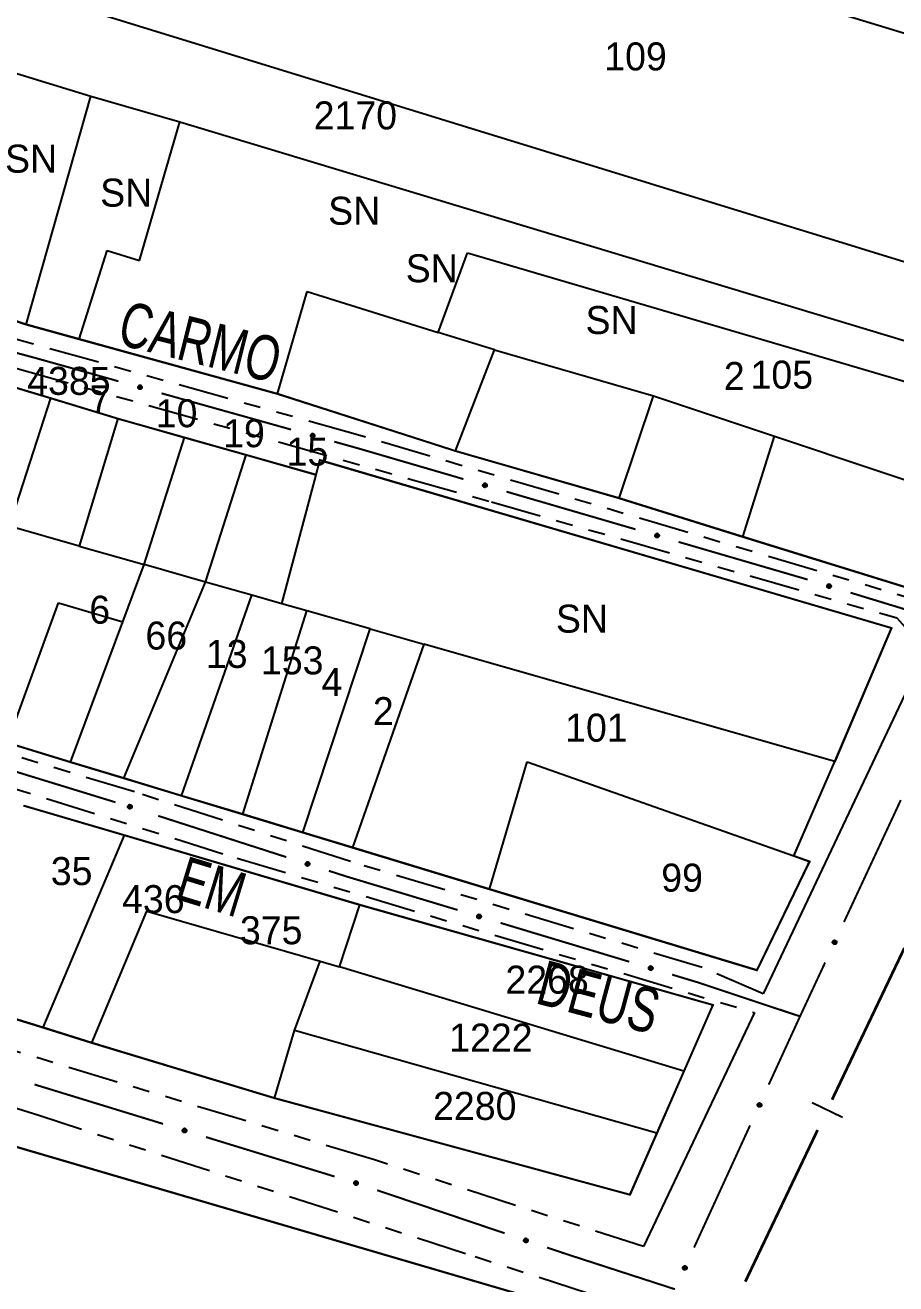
# Model space of a CAD drawing. Extents: x 203196 to 204359, y 4872588 to 4874244.
# Drawn here: x 203820.6 to 203898.3, y 4872707.7 to 4872820.1 of the extents above; entities that cross this region are included whole.
import ezdxf
from ezdxf.enums import TextEntityAlignment as Align

# ---------------------------------------------------------------- set-up
doc = ezdxf.new("R2010")
doc.units = 0
doc.header["$LTSCALE"] = 1.5
doc.header["$MEASUREMENT"] = 0
doc.linetypes.add('TRACO_25', pattern=[8, 3, -1, 1, -1, 1, -1])
for name, color, linetype in [('CD_MALHA_LOTES', 7, 'CONTINUOUS'), ('LM-LIM-SETORES-BAIRROS', 250, 'CONTINUOUS'), ('RU-QUADRA', 210, 'CONTINUOUS'), ('SV-EIXO-RUA-N-PAV', 6, 'CONTINUOUS'), ('SV-EIXO-RUA-PAV', 20, 'CONTINUOUS'), ('SV-RUA-NAO-PAV', 7, 'CONTINUOUS'), ('SV-RUA-PAVIM', 7, 'CONTINUOUS'), ('SV-TXT-RUA-N-PAV', 7, 'CONTINUOUS'), ('Th_NmrPort', 1, 'CONTINUOUS')]:
    doc.layers.add(name, color=color, linetype=linetype)
doc.styles.add('ARIAL', font='ARIAL.SHX')

msp = doc.modelspace()

# ---------------------------------------------------------------- linework, layer by layer
at = {"layer": 'CD_MALHA_LOTES', "linetype": 'Continuous', "flags": 128}
for points in [[(203921.918014, 4872812.361244), (203859.549209, 4872831.38173)], [(203801.027773, 4872829.158712), (203913.871349, 4872794.375582)], [(203814.983409, 4872817.219173), (203826.453736, 4872813.722642)], [(203820.683553, 4872793.34757), (203826.453736, 4872813.722642)], [(203826.453736, 4872813.722642), (203834.384892, 4872811.420049)], [(203830.78867, 4872799.059074), (203834.384892, 4872811.420049)], [(203834.384892, 4872811.420049), (203911.125767, 4872788.238741)], [(203825.412751, 4872792.040148), (203827.903518, 4872799.949721)], [(203827.903518, 4872799.949721), (203830.78867, 4872799.059074)], [(203857.453468, 4872792.615534), (203860.063245, 4872799.731822)], [(203860.063245, 4872799.731822), (203909.734206, 4872785.128367)], [(203809.52541, 4872797.0928), (203820.683553, 4872793.34757)], [(203843.122116, 4872787.144262), (203845.769938, 4872796.282628)], [(203845.769938, 4872796.282628), (203857.453468, 4872792.615534)], [(203820.683553, 4872793.34757), (203825.412751, 4872792.040148)], [(203825.412751, 4872792.040148), (203843.122116, 4872787.144262)], [(203862.485062, 4872791.080472), (203857.453468, 4872792.615534)], [(203858.988531, 4872782.04066), (203862.485062, 4872791.080472)], [(203862.485062, 4872791.080472), (203876.65301, 4872786.966919)], [(203817.723178, 4872788.302742), (203822.898187, 4872786.748657)], [(203819.193693, 4872775.330245), (203822.898187, 4872786.748657)], [(203822.898187, 4872786.748657), (203828.855527, 4872784.92976)], [(203843.122116, 4872787.144262), (203858.988531, 4872782.04066)], [(203873.596475, 4872777.833182), (203876.65301, 4872786.966919)], [(203876.65301, 4872786.966919), (203887.455149, 4872783.374563)], [(203828.855527, 4872784.92976), (203825.405994, 4872773.557494)], [(203828.855527, 4872784.92976), (203834.809458, 4872783.245601)], [(203831.216465, 4872771.89941), (203834.809458, 4872783.245601)], [(203834.809458, 4872783.245601), (203840.303987, 4872781.691392)], [(203884.62975, 4872774.389218), (203887.455149, 4872783.374563)], [(203887.455149, 4872783.374563), (203906.143652, 4872777.10287)], [(203858.988531, 4872782.04066), (203873.596475, 4872777.833182)], [(203836.691367, 4872770.337085), (203840.303987, 4872781.691392)], [(203840.303987, 4872781.691392), (203846.545336, 4872779.925932)], [(203846.545336, 4872779.925932), (203846.890018, 4872781.233092)], [(203846.890018, 4872781.233092), (203897.884717, 4872766.237043)], [(203843.504241, 4872768.392954), (203846.545336, 4872779.925932)], [(203873.596475, 4872777.833182), (203884.62975, 4872774.389218)], [(203825.405994, 4872773.557494), (203819.193693, 4872775.330245)], [(203884.62975, 4872774.389218), (203902.311402, 4872768.907349)], [(203825.405994, 4872773.557494), (203831.216465, 4872771.89941)], [(203829.306418, 4872766.776343), (203831.216465, 4872771.89941)], [(203836.691367, 4872770.337085), (203831.216465, 4872771.89941)], [(203829.39583, 4872752.820117), (203836.691367, 4872770.337085)], [(203840.81249, 4872769.161075), (203836.691367, 4872770.337085)], [(203819.026879, 4872755.986936), (203823.562435, 4872768.482994)], [(203823.562435, 4872768.482994), (203829.306418, 4872766.776343)], [(203834.554745, 4872751.254166), (203840.81249, 4872769.161075)], [(203843.504241, 4872768.392954), (203840.81249, 4872769.161075)], [(203840.001489, 4872749.600846), (203845.73137, 4872767.76053)], [(203845.73137, 4872767.76053), (203843.504241, 4872768.392954)], [(203851.389528, 4872766.153818), (203845.73137, 4872767.76053)], [(203824.637932, 4872754.256084), (203829.306418, 4872766.776343)], [(203897.884717, 4872766.237043), (203892.826293, 4872754.328116)], [(203845.383431, 4872747.967197), (203851.389528, 4872766.153818)], [(203851.389528, 4872766.153818), (203856.163096, 4872764.798298)], [(203856.163096, 4872764.798298), (203849.786556, 4872746.626338)], [(203892.826293, 4872754.328116), (203856.163096, 4872764.798298)], [(203824.637932, 4872754.256084), (203819.026879, 4872755.986936)], [(203829.39583, 4872752.820117), (203824.637932, 4872754.256084)], [(203862.020609, 4872742.906936), (203865.39617, 4872754.291553)], [(203865.39617, 4872754.291553), (203889.173053, 4872745.885479)], [(203889.173053, 4872745.885479), (203892.826293, 4872754.328116)], [(203834.554745, 4872751.254166), (203829.39583, 4872752.820117)], [(203840.001489, 4872749.600846), (203834.554745, 4872751.254166)], [(203820.445748, 4872750.378316), (203829.459638, 4872747.733853)], [(203845.383431, 4872747.967197), (203840.001489, 4872749.600846)], [(203822.194639, 4872730.554992), (203829.459638, 4872747.733853)], [(203829.459638, 4872747.733853), (203850.467236, 4872741.521511)], [(203849.786556, 4872746.626338), (203845.383431, 4872747.967197)], [(203862.020609, 4872742.906936), (203849.786556, 4872746.626338)], [(203890.570541, 4872745.391624), (203885.880058, 4872735.67474)], [(203889.173053, 4872745.885479), (203890.570541, 4872745.391624)], [(203885.880058, 4872735.67474), (203862.020609, 4872742.906936)], [(203848.639393, 4872735.991824), (203850.467236, 4872741.521511)], [(203850.467236, 4872741.521511), (203881.961837, 4872732.576534)], [(203826.554445, 4872729.185996), (203831.459347, 4872740.96847)], [(203831.459347, 4872740.96847), (203846.911472, 4872736.492361)], [(203844.618768, 4872730.299518), (203846.911472, 4872736.492361)], [(203846.911472, 4872736.492361), (203848.639393, 4872735.991824)], [(203879.371864, 4872726.663109), (203848.639393, 4872735.991824)], [(203822.194639, 4872730.554992), (203813.171558, 4872733.344254)], [(203881.961837, 4872732.576534), (203879.371864, 4872726.663109)], [(203826.554445, 4872729.185996), (203822.194639, 4872730.554992)], [(203842.845783, 4872724.259104), (203844.618768, 4872730.299518)], [(203876.948271, 4872721.129563), (203844.618768, 4872730.299518)], [(203842.845783, 4872724.259104), (203826.554445, 4872729.185996)], [(203798.956055, 4872726.027703), (203865.804537, 4872706.430252)], [(203879.371864, 4872726.663109), (203876.948271, 4872721.129563)], [(203876.948271, 4872721.129563), (203874.544045, 4872715.640235), (203842.845783, 4872724.259104)]]:
    msp.add_lwpolyline(points, dxfattribs=at)
at = {"layer": 'LM-LIM-SETORES-BAIRROS', "const_width": 0.25}
for points in [[(203899.04221, 4872737.662027), (203892.589373, 4872724.120945)], [(203891.298806, 4872721.412728), (203884.845969, 4872707.871647)]]:
    msp.add_lwpolyline(points, dxfattribs=at)
at = {"layer": 'LM-LIM-SETORES-BAIRROS'}
msp.add_lwpolyline([(203890.805076, 4872723.86349), (203893.513292, 4872722.572922)], dxfattribs=at)
at = {"layer": 'RU-QUADRA', "linetype": 'Continuous', "const_width": 0.18, "flags": 128}
for points in [[(203758.515765, 4872810.107404), (203771.416687, 4872806.55493), (203785.67529, 4872803.193932), (203793.433178, 4872801.365264), (203801.091342, 4872799.112054), (203809.52541, 4872797.0928), (203820.683553, 4872793.34757), (203825.412751, 4872792.040148), (203843.122116, 4872787.144262), (203858.988531, 4872782.04066), (203873.596475, 4872777.833182), (203884.62975, 4872774.389218), (203902.311402, 4872768.907349), (203906.143652, 4872777.10287), (203909.734206, 4872785.128367), (203911.125767, 4872788.238741), (203913.871349, 4872794.375582), (203921.918014, 4872812.361244), (203924.749428, 4872818.689933), (203927.412104, 4872824.641465), (203932.665219, 4872836.905437), (203941.161933, 4872854.949991), (203951.215006, 4872878.98586)], [(203819.026879, 4872755.986936), (203824.637932, 4872754.256084), (203829.39583, 4872752.820117), (203834.554745, 4872751.254166), (203840.001489, 4872749.600846), (203845.383431, 4872747.967197), (203849.786556, 4872746.626338), (203862.020609, 4872742.906936), (203885.880058, 4872735.67474), (203890.570541, 4872745.391624), (203889.173053, 4872745.885479), (203892.826293, 4872754.328116), (203897.884717, 4872766.237043), (203846.890018, 4872781.233092), (203846.545336, 4872779.925932), (203840.303987, 4872781.691392), (203834.809458, 4872783.245601), (203828.855527, 4872784.92976), (203822.898187, 4872786.748657), (203817.723178, 4872788.302742)], [(203813.171558, 4872733.344254), (203822.194639, 4872730.554992), (203826.554445, 4872729.185996), (203842.845783, 4872724.259104), (203874.544045, 4872715.640235), (203876.948271, 4872721.129563), (203879.371864, 4872726.663109), (203881.961837, 4872732.576534), (203850.467236, 4872741.521511), (203829.459638, 4872747.733853), (203820.445748, 4872750.378316)], [(203762.182387, 4872619.003564), (203793.020647, 4872620.331629), (203809.339904, 4872620.570549), (203828.358651, 4872621.859412), (203832.736649, 4872626.62969), (203839.490478, 4872642.041088), (203846.288277, 4872656.285226), (203855.650066, 4872675.901961), (203867.085229, 4872700.153865), (203865.804537, 4872706.430252), (203853.079936, 4872710.160625), (203798.956055, 4872726.027703), (203769.74858, 4872734.590232), (203755.939277, 4872738.638599)]]:
    msp.add_lwpolyline(points, dxfattribs=at)
at = {"layer": 'SV-EIXO-RUA-N-PAV', "const_width": 0.18}
for points in [[(203821.422925, 4872790.367698), (203817.34512, 4872791.466461)], [(203822.170889, 4872790.158171), (203821.422925, 4872790.367698)], [(203828.911409, 4872788.269947), (203822.170889, 4872790.158171)], [(203844.318312, 4872783.954006), (203832.763135, 4872787.190962)], [(203850.249128, 4872782.292605), (203848.170038, 4872782.875021)], [(203851.056272, 4872782.056832), (203850.249128, 4872782.292605)], [(203859.695245, 4872779.533316), (203851.056272, 4872782.056832)], [(203875.05342, 4872775.047064), (203863.534789, 4872778.411753)], [(203890.108161, 4872770.649448), (203878.892964, 4872773.925501)], [(203890.410503, 4872770.557154), (203890.108161, 4872770.649448)], [(203905.713369, 4872765.88572), (203894.23622, 4872769.389296)], [(203828.655949, 4872750.674562), (203817.185486, 4872754.199966)], [(203843.889518, 4872745.782252), (203832.468467, 4872749.464587)], [(203849.21508, 4872744.065203), (203847.696535, 4872744.554807)], [(203849.602326, 4872743.948399), (203849.21508, 4872744.065203)], [(203859.176286, 4872741.060616), (203849.602326, 4872743.948399)], [(203874.494622, 4872736.440165), (203863.00587, 4872739.905503)], [(203880.529507, 4872734.619869), (203878.324206, 4872735.285052)], [(203881.190468, 4872734.400025), (203880.529507, 4872734.619869)], [(203889.73046, 4872731.559508), (203881.190468, 4872734.400025)], [(203832.903519, 4872721.959154), (203821.431473, 4872725.479404)], [(203848.198358, 4872717.261505), (203836.72724, 4872720.784777)], [(203863.37484, 4872712.196717), (203852.005788, 4872716.036596)], [(203868.647833, 4872710.415772), (203867.164524, 4872710.916758)], [(203869.061017, 4872710.281767), (203868.647833, 4872710.415772)], [(203878.573246, 4872707.19672), (203869.061017, 4872710.281767)]]:
    msp.add_lwpolyline(points, dxfattribs=at)
at = {"layer": 'SV-EIXO-RUA-N-PAV'}
for points in [[(203830.945933, 4872787.585697), (203830.903647, 4872787.561123), (203830.862279, 4872787.548649), (203830.824781, 4872787.548177), (203830.791537, 4872787.556399), (203830.758473, 4872787.568641), (203830.727862, 4872787.588339), (203830.698729, 4872787.617727), (203830.67378, 4872787.659973), (203830.663788, 4872787.70319), (203830.661357, 4872787.739927), (203830.667935, 4872787.775086), (203830.680366, 4872787.807006), (203830.701878, 4872787.838127), (203830.731948, 4872787.867359), (203830.775035, 4872787.891419), (203830.815675, 4872787.903369), (203830.851957, 4872787.902874), (203830.887261, 4872787.896037), (203830.920866, 4872787.883134), (203830.950804, 4872787.863626), (203830.980182, 4872787.833297), (203831.003365, 4872787.790455), (203831.015747, 4872787.750058), (203831.015761, 4872787.713779), (203831.008248, 4872787.679173), (203830.996372, 4872787.645862), (203830.977853, 4872787.614266), (203830.945933, 4872787.585697)], [(203846.352836, 4872783.269757), (203846.31055, 4872783.245182), (203846.269181, 4872783.232709), (203846.231684, 4872783.232236), (203846.19844, 4872783.240458), (203846.165376, 4872783.252701), (203846.134765, 4872783.272398), (203846.105632, 4872783.301786), (203846.080683, 4872783.344032), (203846.070691, 4872783.38725), (203846.06826, 4872783.423987), (203846.074838, 4872783.459146), (203846.087269, 4872783.491066), (203846.108781, 4872783.522187), (203846.138851, 4872783.551419), (203846.181938, 4872783.575478), (203846.222578, 4872783.587429), (203846.25886, 4872783.586934), (203846.294164, 4872783.580097), (203846.327769, 4872783.567194), (203846.357707, 4872783.547685), (203846.387085, 4872783.517356), (203846.410268, 4872783.474515), (203846.42265, 4872783.434117), (203846.422664, 4872783.397839), (203846.415151, 4872783.363232), (203846.403275, 4872783.329921), (203846.384755, 4872783.298325), (203846.352836, 4872783.269757)], [(203861.722068, 4872778.826583), (203861.679513, 4872778.802478), (203861.638009, 4872778.790463), (203861.600509, 4872778.790406), (203861.567357, 4872778.798996), (203861.534432, 4872778.811604), (203861.50404, 4872778.831639), (203861.475235, 4872778.861347), (203861.450755, 4872778.903867), (203861.441241, 4872778.947192), (203861.439218, 4872778.983954), (203861.446184, 4872779.019038), (203861.458968, 4872779.050819), (203861.480824, 4872779.081699), (203861.511215, 4872779.110597), (203861.554566, 4872779.134178), (203861.595336, 4872779.145678), (203861.63161, 4872779.144781), (203861.666836, 4872779.137554), (203861.700296, 4872779.124279), (203861.730016, 4872779.10444), (203861.759056, 4872779.073788), (203861.781764, 4872779.030693), (203861.793697, 4872778.99016), (203861.79331, 4872778.953884), (203861.785414, 4872778.919363), (203861.77317, 4872778.886185), (203861.754302, 4872778.854796), (203861.722068, 4872778.826583)], [(203877.080244, 4872774.340331), (203877.037688, 4872774.316227), (203876.996184, 4872774.304212), (203876.958684, 4872774.304154), (203876.925533, 4872774.312744), (203876.892607, 4872774.325352), (203876.862215, 4872774.345387), (203876.83341, 4872774.375096), (203876.80893, 4872774.417615), (203876.799416, 4872774.460941), (203876.797393, 4872774.497703), (203876.80436, 4872774.532787), (203876.817143, 4872774.564567), (203876.838999, 4872774.595448), (203876.869391, 4872774.624345), (203876.912741, 4872774.647926), (203876.953511, 4872774.659426), (203876.989785, 4872774.658529), (203877.025012, 4872774.651302), (203877.058472, 4872774.638028), (203877.088191, 4872774.618189), (203877.117232, 4872774.587537), (203877.139939, 4872774.544441), (203877.151873, 4872774.503909), (203877.151486, 4872774.467632), (203877.14359, 4872774.433111), (203877.131346, 4872774.399934), (203877.112478, 4872774.368545), (203877.080244, 4872774.340331)], [(203892.428642, 4872769.825991), (203892.385798, 4872769.802402), (203892.344152, 4872769.79089), (203892.306654, 4872769.791285), (203892.273609, 4872769.800275), (203892.240838, 4872769.813279), (203892.210691, 4872769.83368), (203892.182246, 4872769.863735), (203892.158281, 4872769.906547), (203892.149292, 4872769.949984), (203892.147713, 4872769.986768), (203892.155103, 4872770.021765), (203892.168269, 4872770.053389), (203892.190496, 4872770.084003), (203892.221235, 4872770.112532), (203892.264867, 4872770.135587), (203892.305773, 4872770.146593), (203892.342033, 4872770.145259), (203892.37717, 4872770.137606), (203892.410467, 4872770.123929), (203892.439945, 4872770.103732), (203892.468613, 4872770.072732), (203892.490798, 4872770.029365), (203892.502242, 4872769.988692), (203892.501416, 4872769.952422), (203892.493104, 4872769.917999), (203892.48046, 4872769.884972), (203892.461214, 4872769.853813), (203892.428642, 4872769.825991)], [(203830.037872, 4872750.134671), (203829.994984, 4872750.111164), (203829.953316, 4872750.09973), (203829.915819, 4872750.100197), (203829.882791, 4872750.10925), (203829.850044, 4872750.122316), (203829.819936, 4872750.142775), (203829.791549, 4872750.172883), (203829.767666, 4872750.215741), (203829.758759, 4872750.259195), (203829.75725, 4872750.295982), (203829.764706, 4872750.330965), (203829.777933, 4872750.362563), (203829.800218, 4872750.393135), (203829.831011, 4872750.421605), (203829.874687, 4872750.444578), (203829.915614, 4872750.455506), (203829.951871, 4872750.454103), (203829.986993, 4872750.446384), (203830.020265, 4872750.432643), (203830.049704, 4872750.41239), (203830.078313, 4872750.381335), (203830.100415, 4872750.337926), (203830.111781, 4872750.297231), (203830.110887, 4872750.260963), (203830.102509, 4872750.226556), (203830.089803, 4872750.193553), (203830.070498, 4872750.162431), (203830.037872, 4872750.134671)], [(203845.895996, 4872745.01967), (203845.852789, 4872744.996753), (203845.810968, 4872744.985892), (203845.773481, 4872744.986873), (203845.74058, 4872744.996377), (203845.708016, 4872745.009892), (203845.678191, 4872745.030761), (203845.650219, 4872745.061255), (203845.626926, 4872745.104436), (203845.618616, 4872745.148009), (203845.617611, 4872745.184813), (203845.625546, 4872745.21969), (203845.639205, 4872745.251105), (203845.661907, 4872745.281368), (203845.693087, 4872745.309413), (203845.737075, 4872745.331785), (203845.778147, 4872745.342151), (203845.814382, 4872745.34025), (203845.849395, 4872745.332051), (203845.882475, 4872745.317855), (203845.911634, 4872745.297201), (203845.939814, 4872745.265756), (203845.96132, 4872745.222048), (203845.972127, 4872745.181201), (203845.970735, 4872745.144949), (203845.961886, 4872745.11066), (203845.948728, 4872745.077834), (203845.928999, 4872745.04698), (203845.895996, 4872745.01967)], [(203861.196848, 4872740.336177), (203861.154083, 4872740.312446), (203861.112476, 4872740.300795), (203861.074976, 4872740.301065), (203861.041902, 4872740.309945), (203861.009087, 4872740.32284), (203860.978872, 4872740.343141), (203860.950328, 4872740.3731), (203860.926221, 4872740.415832), (203860.917087, 4872740.459239), (203860.915385, 4872740.496018), (203860.922659, 4872740.531039), (203860.93572, 4872740.562707), (203860.957845, 4872740.593395), (203860.988488, 4872740.622026), (203861.032043, 4872740.645226), (203861.072912, 4872740.656369), (203861.109177, 4872740.655155), (203861.144339, 4872740.64762), (203861.177682, 4872740.634053), (203861.207226, 4872740.613955), (203861.235998, 4872740.58305), (203861.258327, 4872740.539757), (203861.269906, 4872740.499122), (203861.269201, 4872740.46285), (203861.261003, 4872740.4284), (203861.24847, 4872740.39533), (203861.229328, 4872740.364108), (203861.196848, 4872740.336177)], [(203876.515185, 4872735.715726), (203876.472419, 4872735.691994), (203876.430812, 4872735.680343), (203876.393313, 4872735.680614), (203876.360238, 4872735.689493), (203876.327424, 4872735.702389), (203876.297209, 4872735.722689), (203876.268664, 4872735.752648), (203876.244557, 4872735.795381), (203876.235423, 4872735.838788), (203876.233721, 4872735.875566), (203876.240995, 4872735.910588), (203876.254056, 4872735.942255), (203876.276181, 4872735.972943), (203876.306824, 4872736.001574), (203876.35038, 4872736.024774), (203876.391249, 4872736.035917), (203876.427513, 4872736.034703), (203876.462675, 4872736.027168), (203876.496018, 4872736.013601), (203876.525563, 4872735.993503), (203876.554334, 4872735.962598), (203876.576663, 4872735.919305), (203876.588242, 4872735.87867), (203876.587537, 4872735.842398), (203876.57934, 4872735.807948), (203876.566806, 4872735.774879), (203876.547664, 4872735.743656), (203876.515185, 4872735.715726)], [(203834.920414, 4872721.224575), (203834.87753, 4872721.20106), (203834.835864, 4872721.189619), (203834.798367, 4872721.190078), (203834.765337, 4872721.199125), (203834.732589, 4872721.212186), (203834.702476, 4872721.232638), (203834.674083, 4872721.262741), (203834.650192, 4872721.305594), (203834.641277, 4872721.349047), (203834.639761, 4872721.385833), (203834.647211, 4872721.420818), (203834.660432, 4872721.452419), (203834.682712, 4872721.482995), (203834.713499, 4872721.511471), (203834.757171, 4872721.534451), (203834.798096, 4872721.545388), (203834.834354, 4872721.543991), (203834.869477, 4872721.536278), (203834.902751, 4872721.522543), (203834.932194, 4872721.502296), (203834.960809, 4872721.471246), (203834.982919, 4872721.427842), (203834.994293, 4872721.387149), (203834.993405, 4872721.350881), (203834.985034, 4872721.316472), (203834.972333, 4872721.283467), (203834.953034, 4872721.252341), (203834.920414, 4872721.224575)], [(203850.215238, 4872716.526879), (203850.172354, 4872716.503363), (203850.130689, 4872716.491922), (203850.093191, 4872716.492382), (203850.060161, 4872716.501428), (203850.027413, 4872716.514489), (203849.997301, 4872716.534942), (203849.968908, 4872716.565045), (203849.945017, 4872716.607898), (203849.936102, 4872716.651351), (203849.934586, 4872716.688137), (203849.942036, 4872716.723122), (203849.955257, 4872716.754723), (203849.977536, 4872716.785299), (203850.008323, 4872716.813775), (203850.051995, 4872716.836755), (203850.09292, 4872716.847691), (203850.129178, 4872716.846294), (203850.164301, 4872716.838582), (203850.197575, 4872716.824847), (203850.227018, 4872716.8046), (203850.255633, 4872716.77355), (203850.277744, 4872716.730145), (203850.289117, 4872716.689452), (203850.28823, 4872716.653185), (203850.279858, 4872716.618776), (203850.267158, 4872716.58577), (203850.247859, 4872716.554645), (203850.215238, 4872716.526879)], [(203865.370583, 4872711.406468), (203865.327064, 4872711.384151), (203865.285097, 4872711.373869), (203865.247626, 4872711.375368), (203865.21486, 4872711.385327), (203865.182486, 4872711.39929), (203865.152953, 4872711.420569), (203865.125405, 4872711.451448), (203865.102711, 4872711.494947), (203865.095004, 4872711.53863), (203865.094508, 4872711.575444), (203865.102925, 4872711.610209), (203865.117017, 4872711.641431), (203865.140135, 4872711.671378), (203865.1717, 4872711.69899), (203865.215992, 4872711.720751), (203865.257204, 4872711.730548), (203865.293409, 4872711.728147), (203865.328306, 4872711.719464), (203865.361186, 4872711.704812), (203865.390057, 4872711.683757), (203865.4178, 4872711.651926), (203865.438699, 4872711.607925), (203865.44894, 4872711.566932), (203865.447047, 4872711.530703), (203865.437725, 4872711.496539), (203865.424115, 4872711.463898), (203865.40396, 4872711.43332), (203865.370583, 4872711.406468)]]:
    msp.add_lwpolyline(points, close=True, dxfattribs=at)
for points in [[(203831.008248, 4872787.679173), (203830.661357, 4872787.739927)], [(203830.996372, 4872787.645862), (203830.663788, 4872787.70319)], [(203830.998367, 4872787.662484), (203830.666882, 4872787.7185)], [(203831.009619, 4872787.697592), (203830.667044, 4872787.759549)], [(203831.015761, 4872787.713779), (203830.667935, 4872787.775086)], [(203830.982596, 4872787.631476), (203830.673079, 4872787.67992)], [(203830.977853, 4872787.614266), (203830.67378, 4872787.659973)], [(203831.012619, 4872787.733595), (203830.677192, 4872787.790715)], [(203831.015747, 4872787.750058), (203830.680366, 4872787.807006)], [(203830.961568, 4872787.60194), (203830.690156, 4872787.63971)], [(203831.007736, 4872787.771806), (203830.695959, 4872787.822301)], [(203830.945933, 4872787.585697), (203830.698729, 4872787.617727)], [(203831.003365, 4872787.790455), (203830.701878, 4872787.838127)], [(203830.987663, 4872787.811439), (203830.719983, 4872787.852415)], [(203830.922355, 4872787.573247), (203830.720531, 4872787.601443)], [(203830.903647, 4872787.561123), (203830.727862, 4872787.588339)], [(203830.980182, 4872787.833297), (203830.731948, 4872787.867359)], [(203830.880095, 4872787.55391), (203830.751958, 4872787.577052)], [(203830.862279, 4872787.548649), (203830.758473, 4872787.568641)], [(203830.959548, 4872787.847656), (203830.761087, 4872787.877744)], [(203830.950804, 4872787.863626), (203830.775035, 4872787.891419)], [(203830.931485, 4872787.873939), (203830.801665, 4872787.896134)], [(203830.920866, 4872787.883134), (203830.815675, 4872787.903369)], [(203846.415151, 4872783.363232), (203846.06826, 4872783.423987)], [(203846.403275, 4872783.329921), (203846.070691, 4872783.38725)], [(203846.40527, 4872783.346543), (203846.073785, 4872783.402559)], [(203846.416522, 4872783.381652), (203846.073947, 4872783.443608)], [(203846.422664, 4872783.397839), (203846.074838, 4872783.459146)], [(203846.389499, 4872783.315535), (203846.079982, 4872783.36398)], [(203846.384755, 4872783.298325), (203846.080683, 4872783.344032)], [(203846.419522, 4872783.417655), (203846.084095, 4872783.474775)], [(203846.42265, 4872783.434117), (203846.087269, 4872783.491066)], [(203846.368471, 4872783.285999), (203846.097059, 4872783.32377)], [(203846.414639, 4872783.455866), (203846.102862, 4872783.506361)], [(203846.352836, 4872783.269757), (203846.105632, 4872783.301786)], [(203846.410268, 4872783.474515), (203846.108781, 4872783.522187)], [(203846.394566, 4872783.495498), (203846.126886, 4872783.536474)], [(203846.329258, 4872783.257307), (203846.127434, 4872783.285503)], [(203846.31055, 4872783.245182), (203846.134765, 4872783.272398)], [(203846.387085, 4872783.517356), (203846.138851, 4872783.551419)], [(203846.286998, 4872783.23797), (203846.158861, 4872783.261112)], [(203846.269181, 4872783.232709), (203846.165376, 4872783.252701)], [(203846.366451, 4872783.531715), (203846.16799, 4872783.561803)], [(203846.357707, 4872783.547685), (203846.181938, 4872783.575478)], [(203846.338388, 4872783.557998), (203846.208568, 4872783.580194)], [(203846.327769, 4872783.567194), (203846.222578, 4872783.587429)], [(203861.785414, 4872778.919363), (203861.439218, 4872778.983954)], [(203861.77317, 4872778.886185), (203861.441241, 4872778.947192)], [(203861.77535, 4872778.902784), (203861.444504, 4872778.962467)], [(203861.78699, 4872778.937766), (203861.445122, 4872779.003511)], [(203861.79331, 4872778.953884), (203861.446184, 4872779.019038)], [(203861.759236, 4872778.871953), (203861.450274, 4872778.923821)], [(203861.754302, 4872778.854796), (203861.450755, 4872778.903867)], [(203861.790388, 4872778.973734), (203861.455614, 4872779.034564)], [(203861.793697, 4872778.99016), (203861.458968, 4872779.050819)], [(203861.737883, 4872778.842652), (203861.466905, 4872778.883425)], [(203861.785928, 4872779.011997), (203861.47473, 4872779.06594)], [(203861.722068, 4872778.826583), (203861.475235, 4872778.861347)], [(203861.781764, 4872779.030693), (203861.480824, 4872779.081699)], [(203861.698355, 4872778.814395), (203861.496854, 4872778.844824)], [(203861.766295, 4872779.051849), (203861.499085, 4872779.095786)], [(203861.679513, 4872778.802478), (203861.50404, 4872778.831639)], [(203861.759056, 4872779.073788), (203861.511215, 4872779.110597)], [(203861.655883, 4872778.795527), (203861.52801, 4872778.820086)], [(203861.638009, 4872778.790463), (203861.534432, 4872778.811604)], [(203861.738583, 4872779.088374), (203861.540468, 4872779.120658)], [(203861.730016, 4872779.10444), (203861.554566, 4872779.134178)], [(203861.710812, 4872779.114967), (203861.581247, 4872779.138598)], [(203861.700296, 4872779.124279), (203861.595336, 4872779.145678)], [(203877.14359, 4872774.433111), (203876.797393, 4872774.497703)], [(203877.131346, 4872774.399934), (203876.799416, 4872774.460941)], [(203877.133525, 4872774.416533), (203876.80268, 4872774.476215)], [(203877.145165, 4872774.451515), (203876.803297, 4872774.51726)], [(203877.151486, 4872774.467632), (203876.80436, 4872774.532787)], [(203877.117411, 4872774.385701), (203876.80845, 4872774.43757)], [(203877.112478, 4872774.368545), (203876.80893, 4872774.417615)], [(203877.148563, 4872774.487482), (203876.813789, 4872774.548312)], [(203877.151873, 4872774.503909), (203876.817143, 4872774.564567)], [(203877.096058, 4872774.3564), (203876.82508, 4872774.397173)], [(203877.144103, 4872774.525745), (203876.832905, 4872774.579688)], [(203877.080244, 4872774.340331), (203876.83341, 4872774.375096)], [(203877.139939, 4872774.544441), (203876.838999, 4872774.595448)], [(203877.05653, 4872774.328143), (203876.85503, 4872774.358572)], [(203877.124471, 4872774.565597), (203876.85726, 4872774.609534)], [(203877.037688, 4872774.316227), (203876.862215, 4872774.345387)], [(203877.117232, 4872774.587537), (203876.869391, 4872774.624345)], [(203877.014058, 4872774.309275), (203876.886185, 4872774.333834)], [(203876.996184, 4872774.304212), (203876.892607, 4872774.325352)], [(203877.096758, 4872774.602123), (203876.898643, 4872774.634406)], [(203877.088191, 4872774.618189), (203876.912741, 4872774.647926)], [(203877.068987, 4872774.628715), (203876.939422, 4872774.652347)], [(203877.058472, 4872774.638028), (203876.953511, 4872774.659426)], [(203892.493104, 4872769.917999), (203892.147713, 4872769.986768)], [(203892.48046, 4872769.884972), (203892.149292, 4872769.949984)], [(203892.48284, 4872769.901544), (203892.152739, 4872769.965218)], [(203892.494901, 4872769.936382), (203892.153852, 4872770.006252)], [(203892.501416, 4872769.952422), (203892.155103, 4872770.021765)], [(203892.466354, 4872769.870909), (203892.158042, 4872769.926505)], [(203892.461214, 4872769.853813), (203892.158281, 4872769.906547)], [(203892.498734, 4872769.972306), (203892.164719, 4872770.037175)], [(203892.502242, 4872769.988692), (203892.168269, 4872770.053389)], [(203892.444649, 4872769.841868), (203892.174184, 4872769.885911)], [(203892.428642, 4872769.825991), (203892.182246, 4872769.863735)], [(203892.494737, 4872770.01062), (203892.184212, 4872770.068318)], [(203892.490798, 4872770.029365), (203892.190496, 4872770.084003)], [(203892.404783, 4872769.81409), (203892.203664, 4872769.846951)], [(203892.475586, 4872770.050706), (203892.208926, 4872770.097868)], [(203892.385798, 4872769.802402), (203892.210691, 4872769.83368)], [(203892.468613, 4872770.072732), (203892.221235, 4872770.112532)], [(203892.362086, 4872769.795737), (203892.234519, 4872769.821839)], [(203892.344152, 4872769.79089), (203892.240838, 4872769.813279)], [(203892.448317, 4872770.087564), (203892.250606, 4872770.122238)], [(203892.439945, 4872770.103732), (203892.264867, 4872770.135587)], [(203892.42087, 4872770.11449), (203892.291599, 4872770.139685)], [(203892.410467, 4872770.123929), (203892.305773, 4872770.146593)], [(203830.020265, 4872750.432643), (203829.915614, 4872750.455506)], [(203830.102509, 4872750.226556), (203829.75725, 4872750.295982)], [(203830.089803, 4872750.193553), (203829.758759, 4872750.259195)], [(203830.092214, 4872750.21012), (203829.762235, 4872750.274422)], [(203830.104342, 4872750.244936), (203829.763426, 4872750.315454)], [(203830.110887, 4872750.260963), (203829.764706, 4872750.330965)], [(203830.07567, 4872750.179517), (203829.767464, 4872750.2357)], [(203830.070498, 4872750.162431), (203829.767666, 4872750.215741)], [(203830.108243, 4872750.280852), (203829.774352, 4872750.346357)], [(203830.111781, 4872750.297231), (203829.777933, 4872750.362563)], [(203830.05391, 4872750.150517), (203829.783529, 4872750.195075)], [(203830.037872, 4872750.134671), (203829.791549, 4872750.172883)], [(203830.104318, 4872750.319174), (203829.793905, 4872750.377463)], [(203830.100415, 4872750.337926), (203829.800218, 4872750.393135)], [(203830.01399, 4872750.122816), (203829.812935, 4872750.156059)], [(203830.085244, 4872750.359296), (203829.818675, 4872750.406965)], [(203829.994984, 4872750.111164), (203829.819936, 4872750.142775)], [(203830.078313, 4872750.381335), (203829.831011, 4872750.421605)], [(203829.971259, 4872750.104543), (203829.843742, 4872750.130888)], [(203829.953316, 4872750.09973), (203829.850044, 4872750.122316)], [(203830.058046, 4872750.396206), (203829.860401, 4872750.431256)], [(203830.049704, 4872750.41239), (203829.874687, 4872750.444578)], [(203830.030649, 4872750.423184), (203829.901427, 4872750.448625)], [(203845.961886, 4872745.11066), (203845.617611, 4872745.184813)], [(203845.948728, 4872745.077834), (203845.618616, 4872745.148009)], [(203845.951366, 4872745.094367), (203845.622301, 4872745.163187)], [(203845.963971, 4872745.129013), (203845.624054, 4872745.204199)], [(203845.970735, 4872745.144949), (203845.625546, 4872745.21969)], [(203845.928999, 4872745.04698), (203845.626926, 4872745.104436)], [(203845.934405, 4872745.063993), (203845.626998, 4872745.124397)], [(203845.968364, 4872745.164872), (203845.635402, 4872745.234949)], [(203845.972127, 4872745.181201), (203845.639205, 4872745.251105)], [(203845.912249, 4872745.035294), (203845.642504, 4872745.083555)], [(203845.895996, 4872745.01967), (203845.650219, 4872745.061255)], [(203845.964965, 4872745.203244), (203845.655379, 4872745.265784)], [(203845.96132, 4872745.222048), (203845.661907, 4872745.281368)], [(203845.871953, 4872745.008143), (203845.671373, 4872745.04414)], [(203845.852789, 4872744.996753), (203845.678191, 4872745.030761)], [(203845.946443, 4872745.243625), (203845.680552, 4872745.294944)], [(203845.939814, 4872745.265756), (203845.693087, 4872745.309413)], [(203845.828976, 4872744.990458), (203845.701832, 4872745.018549)], [(203845.810968, 4872744.985892), (203845.708016, 4872745.009892)], [(203845.919753, 4872745.280904), (203845.722607, 4872745.31866)], [(203845.911634, 4872745.297201), (203845.737075, 4872745.331785)], [(203845.892729, 4872745.308255), (203845.763867, 4872745.335465)], [(203845.882475, 4872745.317855), (203845.778147, 4872745.342151)], [(203861.261003, 4872740.4284), (203860.915385, 4872740.496018)], [(203861.24847, 4872740.39533), (203860.917087, 4872740.459239)], [(203861.250794, 4872740.41191), (203860.920484, 4872740.474485)], [(203861.26274, 4872740.446788), (203860.92146, 4872740.515522)], [(203861.269201, 4872740.46285), (203860.922659, 4872740.531039)], [(203861.234411, 4872740.38122), (203860.925915, 4872740.43579)], [(203861.229328, 4872740.364108), (203860.926221, 4872740.415832)], [(203861.266453, 4872740.482725), (203860.932223, 4872740.546482)], [(203861.269906, 4872740.499122), (203860.93572, 4872740.562707)], [(203861.212802, 4872740.352107), (203860.942192, 4872740.39525)], [(203861.196848, 4872740.336177), (203860.950328, 4872740.3731)], [(203861.262328, 4872740.521025), (203860.951613, 4872740.577689)], [(203861.258327, 4872740.539757), (203860.957845, 4872740.593395)], [(203861.173029, 4872740.324197), (203860.971802, 4872740.356388)], [(203861.243044, 4872740.561048), (203860.976229, 4872740.607321)], [(203861.154083, 4872740.312446), (203860.978872, 4872740.343141)], [(203861.235998, 4872740.58305), (203860.988488, 4872740.622026)], [(203861.215653, 4872740.597815), (203861.017827, 4872740.63183)], [(203861.207226, 4872740.613955), (203861.032043, 4872740.645226)], [(203861.188116, 4872740.624649), (203861.058762, 4872740.649413)], [(203861.177682, 4872740.634053), (203861.072912, 4872740.656369)], [(203861.130394, 4872740.305702), (203861.00274, 4872740.331379)], [(203861.112476, 4872740.300795), (203861.009087, 4872740.32284)], [(203876.57934, 4872735.807948), (203876.233721, 4872735.875566)], [(203876.56913, 4872735.791458), (203876.23882, 4872735.854033)], [(203876.581076, 4872735.826337), (203876.239796, 4872735.895071)], [(203876.587537, 4872735.842398), (203876.240995, 4872735.910588)], [(203876.584789, 4872735.862273), (203876.25056, 4872735.92603)], [(203876.588242, 4872735.87867), (203876.254056, 4872735.942255)], [(203876.580664, 4872735.900574), (203876.26995, 4872735.957238)], [(203876.576663, 4872735.919305), (203876.276181, 4872735.972943)], [(203876.56138, 4872735.940596), (203876.294565, 4872735.986869)], [(203876.554334, 4872735.962598), (203876.306824, 4872736.001574)], [(203876.533989, 4872735.977363), (203876.336163, 4872736.011378)], [(203876.525563, 4872735.993503), (203876.35038, 4872736.024774)], [(203876.506452, 4872736.004197), (203876.377098, 4872736.028961)], [(203876.496018, 4872736.013601), (203876.391249, 4872736.035917)], [(203876.566806, 4872735.774879), (203876.235423, 4872735.838788)], [(203876.552747, 4872735.760769), (203876.244252, 4872735.815338)], [(203876.547664, 4872735.743656), (203876.244557, 4872735.795381)], [(203876.531139, 4872735.731655), (203876.260528, 4872735.774798)], [(203876.515185, 4872735.715726), (203876.268664, 4872735.752648)], [(203876.491365, 4872735.703746), (203876.290138, 4872735.735936)], [(203876.472419, 4872735.691994), (203876.297209, 4872735.722689)], [(203876.44873, 4872735.68525), (203876.321076, 4872735.710927)], [(203876.430812, 4872735.680343), (203876.327424, 4872735.702389)], [(203834.985034, 4872721.316472), (203834.639761, 4872721.385833)], [(203834.972333, 4872721.283467), (203834.641277, 4872721.349047)], [(203834.974741, 4872721.300034), (203834.644751, 4872721.364275)], [(203834.986863, 4872721.334852), (203834.645934, 4872721.405307)], [(203834.993405, 4872721.350881), (203834.647211, 4872721.420818)], [(203834.958204, 4872721.269428), (203834.649987, 4872721.325554)], [(203834.953034, 4872721.252341), (203834.650192, 4872721.305594)], [(203834.990757, 4872721.370769), (203834.656854, 4872721.436212)], [(203834.994293, 4872721.387149), (203834.660432, 4872721.452419)], [(203834.936449, 4872721.240424), (203834.666059, 4872721.284931)], [(203834.920414, 4872721.224575), (203834.674083, 4872721.262741)], [(203834.986826, 4872721.40909), (203834.676401, 4872721.467321)], [(203834.982919, 4872721.427842), (203834.682712, 4872721.482995)], [(203834.896534, 4872721.212715), (203834.695473, 4872721.245921)], [(203834.967744, 4872721.449209), (203834.701166, 4872721.496828)], [(203834.960809, 4872721.471246), (203834.713499, 4872721.511471)], [(203834.940539, 4872721.486114), (203834.742887, 4872721.521127)], [(203834.932194, 4872721.502296), (203834.757171, 4872721.534451)], [(203834.913137, 4872721.513087), (203834.78391, 4872721.538503)], [(203834.902751, 4872721.522543), (203834.798096, 4872721.545388)], [(203834.87753, 4872721.20106), (203834.702476, 4872721.232638)], [(203834.853807, 4872721.194435), (203834.726284, 4872721.220756)], [(203834.835864, 4872721.189619), (203834.732589, 4872721.212186)], [(203850.289117, 4872716.689452), (203849.955257, 4872716.754723)], [(203850.28165, 4872716.711394), (203849.971225, 4872716.769625)], [(203850.277744, 4872716.730145), (203849.977536, 4872716.785299)], [(203850.262569, 4872716.751513), (203849.99599, 4872716.799132)], [(203850.255633, 4872716.77355), (203850.008323, 4872716.813775)], [(203850.235363, 4872716.788417), (203850.037712, 4872716.823431)], [(203850.227018, 4872716.8046), (203850.051995, 4872716.836755)], [(203850.207962, 4872716.81539), (203850.078735, 4872716.840807)], [(203850.197575, 4872716.824847), (203850.09292, 4872716.847691)], [(203850.279858, 4872716.618776), (203849.934586, 4872716.688137)], [(203850.267158, 4872716.58577), (203849.936102, 4872716.651351)], [(203850.269566, 4872716.602338), (203849.939575, 4872716.666579)], [(203850.281687, 4872716.637156), (203849.940759, 4872716.707611)], [(203850.28823, 4872716.653185), (203849.942036, 4872716.723122)], [(203850.253028, 4872716.571731), (203849.944812, 4872716.627857)], [(203850.247859, 4872716.554645), (203849.945017, 4872716.607898)], [(203850.285582, 4872716.673073), (203849.951678, 4872716.738516)], [(203850.231273, 4872716.542728), (203849.960883, 4872716.587235)], [(203850.215238, 4872716.526879), (203849.968908, 4872716.565045)], [(203850.191359, 4872716.515019), (203849.990297, 4872716.548225)], [(203850.172354, 4872716.503363), (203849.997301, 4872716.534942)], [(203850.148631, 4872716.496739), (203850.021109, 4872716.523059)], [(203850.130689, 4872716.491922), (203850.027413, 4872716.514489)], [(203865.437725, 4872711.496539), (203865.094508, 4872711.575444)], [(203865.424115, 4872711.463898), (203865.095004, 4872711.53863)], [(203865.426981, 4872711.480393), (203865.098898, 4872711.553756)], [(203865.440063, 4872711.514861), (203865.101219, 4872711.594739)], [(203865.40396, 4872711.43332), (203865.102711, 4872711.494947)], [(203865.447047, 4872711.530703), (203865.102925, 4872711.610209)], [(203865.409602, 4872711.450257), (203865.103059, 4872711.514904)], [(203865.444952, 4872711.550657), (203865.112991, 4872711.625329)], [(203865.44894, 4872711.566932), (203865.117017, 4872711.641431)], [(203865.387051, 4872711.421867), (203865.117999, 4872711.473852)], [(203865.370583, 4872711.406468), (203865.125405, 4872711.451448)], [(203865.442084, 4872711.589072), (203865.133392, 4872711.655885)], [(203865.438699, 4872711.607925), (203865.140135, 4872711.671378)], [(203865.346384, 4872711.395275), (203865.14632, 4872711.434041)], [(203865.327064, 4872711.384151), (203865.152953, 4872711.420569)], [(203865.424122, 4872711.629704), (203865.158965, 4872711.684694)], [(203865.4178, 4872711.651926), (203865.1717, 4872711.69899)], [(203865.303166, 4872711.378186), (203865.176422, 4872711.408032)], [(203865.285097, 4872711.373869), (203865.182486, 4872711.39929)], [(203865.397949, 4872711.667349), (203865.201345, 4872711.707827)], [(203865.390057, 4872711.683757), (203865.215992, 4872711.720751)], [(203865.371306, 4872711.695071), (203865.242833, 4872711.72406)], [(203865.361186, 4872711.704812), (203865.257204, 4872711.730548)]]:
    msp.add_lwpolyline(points, dxfattribs=at)
at = {"layer": 'SV-EIXO-RUA-PAV', "const_width": 0.18}
for points in [[(203898.720641, 4872750.867562), (203893.655384, 4872739.988997)], [(203891.966964, 4872736.362809), (203889.85644, 4872731.830074)], [(203889.73046, 4872731.559508), (203886.940104, 4872725.466513)], [(203889.85644, 4872731.830074), (203889.73046, 4872731.559508)], [(203885.274603, 4872721.829742), (203880.278101, 4872710.919427)]]:
    msp.add_lwpolyline(points, dxfattribs=at)
at = {"layer": 'SV-EIXO-RUA-PAV'}
for points in [[(203892.971615, 4872738.259691), (203892.989018, 4872738.213983), (203892.994629, 4872738.171141), (203892.989024, 4872738.134062), (203892.975527, 4872738.102588), (203892.958092, 4872738.071943), (203892.933698, 4872738.044925), (203892.899981, 4872738.020935), (203892.854253, 4872738.003156), (203892.809988, 4872738.000293), (203892.773342, 4872738.003843), (203892.739712, 4872738.016027), (203892.710226, 4872738.033463), (203892.682999, 4872738.05973), (203892.659021, 4872738.094137), (203892.642256, 4872738.140551), (203892.637044, 4872738.18259), (203892.643407, 4872738.218312), (203892.65587, 4872738.252044), (203892.674044, 4872738.283116), (203892.698143, 4872738.309499), (203892.732829, 4872738.333579), (203892.778859, 4872738.349519), (203892.820728, 4872738.355196), (203892.85653, 4872738.349336), (203892.889463, 4872738.336319), (203892.920412, 4872738.319206), (203892.948592, 4872738.295815), (203892.971615, 4872738.259691)], [(203886.267263, 4872723.732926), (203886.284954, 4872723.687329), (203886.290835, 4872723.644524), (203886.285464, 4872723.60741), (203886.272166, 4872723.575851), (203886.254925, 4872723.545097), (203886.230702, 4872723.517925), (203886.197137, 4872723.493723), (203886.151522, 4872723.475656), (203886.107276, 4872723.472513), (203886.070608, 4872723.475832), (203886.036902, 4872723.487804), (203886.007307, 4872723.505053), (203885.979914, 4872723.531148), (203885.95572, 4872723.565402), (203885.938662, 4872723.61171), (203885.933185, 4872723.653715), (203885.939323, 4872723.689477), (203885.951572, 4872723.723286), (203885.96955, 4872723.754473), (203885.993482, 4872723.781008), (203886.028015, 4872723.805306), (203886.073943, 4872723.821536), (203886.115776, 4872723.827477), (203886.151614, 4872723.821844), (203886.184629, 4872723.809034), (203886.215685, 4872723.792117), (203886.244012, 4872723.768904), (203886.267263, 4872723.732926)], [(203879.60526, 4872709.18584), (203879.622952, 4872709.140243), (203879.628832, 4872709.097437), (203879.623461, 4872709.060323), (203879.610163, 4872709.028765), (203879.592923, 4872708.998011), (203879.5687, 4872708.970839), (203879.535134, 4872708.946637), (203879.489519, 4872708.928569), (203879.445273, 4872708.925427), (203879.408605, 4872708.928746), (203879.374899, 4872708.940718), (203879.345304, 4872708.957967), (203879.317912, 4872708.984062), (203879.293717, 4872709.018316), (203879.27666, 4872709.064624), (203879.271182, 4872709.106629), (203879.27732, 4872709.14239), (203879.28957, 4872709.1762), (203879.307548, 4872709.207387), (203879.331479, 4872709.233922), (203879.366012, 4872709.258219), (203879.411941, 4872709.27445), (203879.453773, 4872709.280391), (203879.489612, 4872709.274757), (203879.522626, 4872709.261948), (203879.553682, 4872709.24503), (203879.582009, 4872709.221818), (203879.60526, 4872709.18584)]]:
    msp.add_lwpolyline(points, close=True, dxfattribs=at)
for points in [[(203892.674044, 4872738.283116), (203892.637044, 4872738.18259)], [(203892.684838, 4872738.292105), (203892.641915, 4872738.167593)], [(203892.698143, 4872738.309499), (203892.642256, 4872738.140551)], [(203892.715318, 4872738.315543), (203892.653493, 4872738.124573)], [(203892.732829, 4872738.333579), (203892.659021, 4872738.094137)], [(203892.75561, 4872738.337422), (203892.671831, 4872738.079909)], [(203892.778859, 4872738.349519), (203892.682999, 4872738.05973)], [(203892.797969, 4872738.350813), (203892.697658, 4872738.051327)], [(203892.820728, 4872738.355196), (203892.710226, 4872738.033463)], [(203892.836467, 4872738.349445), (203892.725788, 4872738.027693)], [(203892.85653, 4872738.349336), (203892.739712, 4872738.016027)], [(203892.871509, 4872738.340655), (203892.7549, 4872738.012632)], [(203892.889463, 4872738.336319), (203892.773342, 4872738.003843)], [(203892.904332, 4872738.323866), (203892.795381, 4872738.005825)], [(203892.920412, 4872738.319206), (203892.809988, 4872738.000293)], [(203892.932377, 4872738.303282), (203892.834455, 4872738.005694)], [(203892.948592, 4872738.295815), (203892.854253, 4872738.003156)], [(203892.958118, 4872738.27775), (203892.876899, 4872738.016035)], [(203892.971615, 4872738.259691), (203892.899981, 4872738.020935)], [(203892.980083, 4872738.234408), (203892.91958, 4872738.039812)], [(203892.989018, 4872738.213983), (203892.933698, 4872738.044925)], [(203892.992322, 4872738.189575), (203892.948738, 4872738.066876)], [(203892.994629, 4872738.171141), (203892.958092, 4872738.071943)], [(203885.96955, 4872723.754473), (203885.933185, 4872723.653715)], [(203885.980287, 4872723.76353), (203885.93815, 4872723.638749)], [(203885.993482, 4872723.781008), (203885.938662, 4872723.61171)], [(203886.010619, 4872723.787159), (203885.949999, 4872723.595803)], [(203886.028015, 4872723.805306), (203885.95572, 4872723.565402)], [(203886.050771, 4872723.809293), (203885.96862, 4872723.551256)], [(203886.073943, 4872723.821536), (203885.979914, 4872723.531148)], [(203886.093045, 4872723.822951), (203885.994626, 4872723.522837)], [(203886.115776, 4872723.827477), (203886.007307, 4872723.505053)], [(203886.131551, 4872723.821825), (203886.022905, 4872723.499381)], [(203886.151614, 4872723.821844), (203886.036902, 4872723.487804)], [(203886.166648, 4872723.813256), (203886.052111, 4872723.484505)], [(203886.184629, 4872723.809034), (203886.070608, 4872723.475832)], [(203886.199576, 4872723.796676), (203886.092634, 4872723.477953)], [(203886.215685, 4872723.792117), (203886.107276, 4872723.472513)], [(203886.227751, 4872723.776269), (203886.131708, 4872723.478069)], [(203886.244012, 4872723.768904), (203886.151522, 4872723.475656)], [(203886.253653, 4872723.750899), (203886.174087, 4872723.488677)], [(203886.267263, 4872723.732926), (203886.197137, 4872723.493723)], [(203886.27589, 4872723.707698), (203886.216616, 4872723.512724)], [(203886.284954, 4872723.687329), (203886.230702, 4872723.517925)], [(203886.288412, 4872723.662942), (203886.245603, 4872723.539971)], [(203886.290835, 4872723.644524), (203886.254925, 4872723.545097)], [(203879.307548, 4872709.207387), (203879.271182, 4872709.106629)], [(203879.318284, 4872709.216444), (203879.276148, 4872709.091663)], [(203879.331479, 4872709.233922), (203879.27666, 4872709.064624)], [(203879.348616, 4872709.240073), (203879.287997, 4872709.048717)], [(203879.366012, 4872709.258219), (203879.293717, 4872709.018316)], [(203879.388768, 4872709.262206), (203879.306617, 4872709.00417)], [(203879.411941, 4872709.27445), (203879.317912, 4872708.984062)], [(203879.431042, 4872709.275864), (203879.332623, 4872708.975751)], [(203879.453773, 4872709.280391), (203879.345304, 4872708.957967)], [(203879.469548, 4872709.274739), (203879.360902, 4872708.952295)], [(203879.489612, 4872709.274757), (203879.374899, 4872708.940718)], [(203879.504645, 4872709.26617), (203879.390109, 4872708.937418)], [(203879.522626, 4872709.261948), (203879.408605, 4872708.928746)], [(203879.537573, 4872709.249589), (203879.430632, 4872708.930867)], [(203879.553682, 4872709.24503), (203879.445273, 4872708.925427)], [(203879.565748, 4872709.229182), (203879.469706, 4872708.930982)], [(203879.582009, 4872709.221818), (203879.489519, 4872708.928569)], [(203879.59165, 4872709.203813), (203879.512084, 4872708.941591)], [(203879.60526, 4872709.18584), (203879.535134, 4872708.946637)], [(203879.613888, 4872709.160611), (203879.554613, 4872708.965637)], [(203879.622952, 4872709.140243), (203879.5687, 4872708.970839)], [(203879.626409, 4872709.115856), (203879.5836, 4872708.992884)], [(203879.628832, 4872709.097437), (203879.592923, 4872708.998011)]]:
    msp.add_lwpolyline(points, dxfattribs=at)
at = {"layer": 'SV-RUA-NAO-PAV', "linetype": 'TRACO_25'}
for points in [[(203902.725094, 4872767.945941, 12.39803), (203850.238073, 4872783.494847, 12.772688), (203820.595251, 4872791.786941, 13.12343), (203797.08699, 4872798.3543, 13.12343), (203764.80377, 4872806.186752, 13.12343), (203740.782476, 4872811.950892, 13.410402), (203693.350229, 4872825.939019, 13.553888), (203663.37486, 4872835.379916, 13.553888), (203641.937145, 4872841.532245, 13.545917), (203593.370181, 4872854.251466, 12.589345), (203570.199372, 4872860.14245, 12.039316), (203553.215144, 4872865.461307, 11.457401), (203522.838326, 4872875.587286, 9.480487)], [(203518.635599, 4872873.567109, 9.081916), (203552.177523, 4872862.74186, 11.274059), (203567.604766, 4872857.92051, 11.983516), (203590.532363, 4872851.751898, 12.605288), (203627.910853, 4872841.62948, 13.458231), (203641.963569, 4872837.904255, 13.522002), (203659.781181, 4872832.608322, 13.522002), (203690.275545, 4872823.00159, 13.705345), (203739.572875, 4872809.67413, 13.62563), (203763.737744, 4872804.340986, 13.434317), (203796.522963, 4872795.725775, 13.306773), (203820.08929, 4872789.349978, 13.179231), (203862.216342, 4872777.493948, 12.772688), (203898.358697, 4872767.136787, 12.501659), (203900.939902, 4872764.209618, 12.421945)], [(203875.777698, 4872711.006037, 12.142944), (203851.768843, 4872718.740052, 12.469773), (203808.836648, 4872731.75005, 12.748774), (203740.315663, 4872753.095927, 13.155316), (203703.15993, 4872763.840547, 13.290831), (203669.95848, 4872773.508898, 13.211117), (203655.233218, 4872778.042291, 13.211117), (203635.888221, 4872784.371953, 13.211117), (203587.341594, 4872799.821738, 13.075603), (203560.198178, 4872808.110541, 12.956031), (203478.033537, 4872833.366481, 12.956031)], [(203873.119992, 4872705.020946, 12.262516), (203870.743672, 4872706.848755, 12.262516), (203859.878561, 4872710.367714, 12.262516), (203821.816633, 4872722.695098, 12.812545), (203764.10992, 4872740.895697, 13.051688), (203712.598554, 4872756.281785, 13.50606), (203671.017853, 4872768.292008, 13.274888), (203652.916864, 4872774.071528, 13.354602), (203633.907294, 4872780.301426, 13.354602), (203610.835985, 4872787.288443, 13.418374), (203560.564185, 4872804.783149, 12.956031), (203478.038285, 4872829.445514, 12.956031)], [(203886.450535, 4872733.572945, 12.246573), (203881.003164, 4872735.918411, 12.246573), (203849.626108, 4872745.382635, 12.780659), (203830.344028, 4872751.599495, 12.852402), (203778.922186, 4872767.120744, 13.50606)], [(203777.011202, 4872764.663649, 13.362574), (203777.229119, 4872765.313384, 13.362574), (203811.036707, 4872754.613363, 13.075603), (203839.511329, 4872745.685374, 12.708917), (203885.655909, 4872731.892768, 12.246573)]]:
    msp.add_polyline3d(points, dxfattribs=at)
at = {"layer": 'SV-RUA-PAVIM', "linetype": 'Continuous'}
for points in [[(203900.939902, 4872764.209618, 12.421945), (203886.450535, 4872733.572945, 12.421945)], [(203885.655909, 4872731.892768, 12.421945), (203875.777698, 4872711.006037, 12.142944)]]:
    msp.add_polyline3d(points, dxfattribs=at)

# ---------------------------------------------------------------- texts
at = {"layer": 'SV-TXT-RUA-N-PAV', "style": 'ARIAL', "width": 0.7}
for s, rotation, p in [('CARMO', 346, (203828.682681, 4872791.610585)), ('EM', 343, (203833.840821, 4872742.087837)), ('DEUS', 345, (203866.012928, 4872732.76016))]:
    msp.add_text(s, height=4, rotation=rotation, dxfattribs=at).set_placement(p)
at = {"layer": 'Th_NmrPort', "color": 1}
for s, p in [('109', (203872.266189, 4872817.27177)), ('2170', (203846.337055, 4872812.004903)), ('SN', (203818.800118, 4872808.142044)), ('SN', (203827.286423, 4872805.108477)), ('SN', (203847.630167, 4872803.491263)), ('SN', (203854.551894, 4872798.354485)), ('SN', (203870.592614, 4872793.732583)), ('2', (203882.9336, 4872788.736268)), ('105', (203885.316266, 4872788.860664)), ('4385', (203820.775822, 4872788.301613)), ('7', (203826.364332, 4872786.663601)), ('10', (203832.241904, 4872785.411004)), ('19', (203838.264005, 4872783.628462)), ('15', (203843.915907, 4872781.985358)), ('6', (203826.314134, 4872767.873741)), ('SN', (203867.954129, 4872767.071063)), ('66', (203831.324523, 4872765.561254)), ('13', (203836.720326, 4872763.923242)), ('153', (203841.634361, 4872763.345121)), ('4', (203847.030164, 4872761.418048)), ('2', (203851.620411, 4872758.811999)), ('101', (203868.773135, 4872757.339347)), ('35', (203822.881973, 4872744.533598)), ('99', (203877.348608, 4872743.946193)), ('436', (203829.241312, 4872742.028404)), ('375', (203839.759105, 4872739.249402)), ('2268', (203863.447172, 4872734.839551)), ('1222', (203858.430603, 4872729.665857)), ('2280', (203856.991479, 4872723.566177))]:
    msp.add_text(s, height=2.5, dxfattribs=at).set_placement(p, align=Align.MIDDLE_LEFT)

doc.saveas('drawing.dxf')
